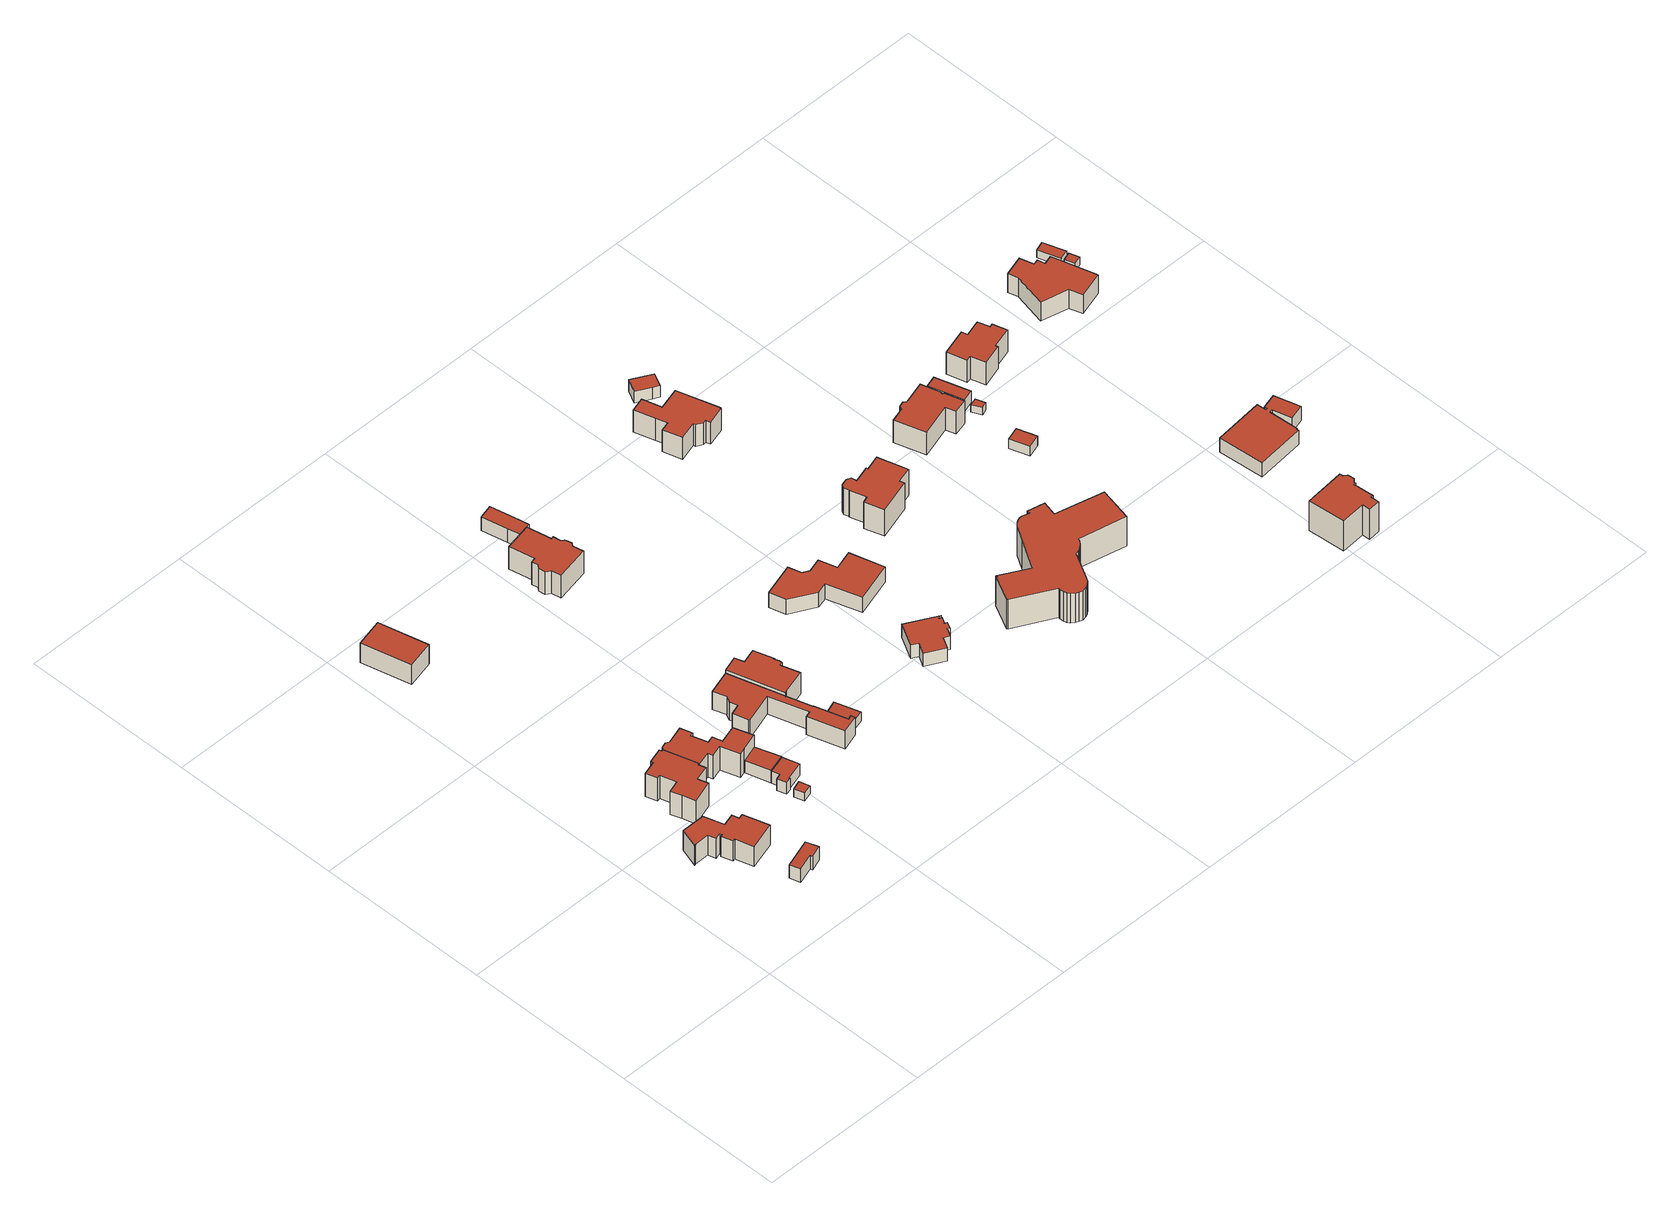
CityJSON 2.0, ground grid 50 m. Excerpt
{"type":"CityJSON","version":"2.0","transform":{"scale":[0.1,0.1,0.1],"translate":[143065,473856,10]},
"CityObjects":{
"building1":{"type":"Building","attributes":{"b3_dak_type":"slanted","b3_h_dak_50p":23.06,"b3_h_dak_70p":24.2,"b3_h_dak_max":25.89,"b3_h_dak_min":19.84,"b3_h_maaiveld":17.36,"b3_kas_warenhuis":false,"b3_mutatie_ahn3_ahn4":false,"b3_reconstructie_onvolledig":false,"b3_rmse_lod12":2.4,"b3_rmse_lod13":0.749,"b3_rmse_lod22":0.122,"b3_val3dity_lod12":"[]","b3_val3dity_lod13":"[]","b3_val3dity_lod22":"[]","b3_volume_lod12":906.81,"b3_volume_lod13":753.98,"b3_volume_lod22":711.46,"geconstateerd":false,"oorspronkelijkbouwjaar":1930,"status":"Pand in gebruik"},"children":["building1-1"]},
"building1-1":{"type":"BuildingPart","parents":["building1"],"geometry":[{"type":"Solid","lod":"1.2","boundaries":[[[[0,1,2,3,4,5,6,7,8,9,10,11,12,13,14,15,16,17]],[[18,11,10,19]],[[19,10,9,20]],[[21,12,11,18]],[[22,1,0,23]],[[23,0,17,24]],[[24,17,16,25]],[[25,16,15,26]],[[20,9,8,27]],[[27,8,7,28]],[[29,3,2,30]],[[30,2,1,22]],[[31,13,12,21]],[[28,7,6,32]],[[32,6,5,33]],[[33,5,4,34]],[[34,4,3,29]],[[26,15,14,35]],[[35,14,13,31]],[[35,31,21,18,19,20,27,28,32,33,34,29,30,22,23,24,25,26]]]],"semantics":{"surfaces":[{"type":"GroundSurface"},{"type":"WallSurface","on_footprint_edge":true},{"type":"RoofSurface"}],"values":[[0,1,1,1,1,1,1,1,1,1,1,1,1,1,1,1,1,1,1,2]]}}]},
"building2":{"type":"Building","attributes":{"b3_dak_type":"slanted","b3_h_dak_50p":20.44,"b3_h_dak_70p":20.68,"b3_h_dak_max":21.12,"b3_h_dak_min":19.71,"b3_h_maaiveld":17.59,"b3_kas_warenhuis":false,"b3_mutatie_ahn3_ahn4":false,"b3_reconstructie_onvolledig":false,"b3_rmse_lod12":0.392,"b3_rmse_lod13":0.392,"b3_rmse_lod22":0.0423,"b3_val3dity_lod12":"[]","b3_val3dity_lod13":"[]","b3_val3dity_lod22":"[]","b3_volume_lod12":55.74,"b3_volume_lod13":55.74,"b3_volume_lod22":52.46,"geconstateerd":false,"oorspronkelijkbouwjaar":1954,"status":"Pand in gebruik"},"children":["building2-1"]},
"building2-1":{"type":"BuildingPart","parents":["building2"],"geometry":[{"type":"Solid","lod":"1.2","boundaries":[[[[36,37,38,39]],[[40,36,39,41]],[[41,39,38,42]],[[42,38,37,43]],[[43,37,36,40]],[[43,40,41,42]]]],"semantics":{"surfaces":[{"type":"GroundSurface"},{"type":"WallSurface","on_footprint_edge":true},{"type":"RoofSurface"}],"values":[[0,1,1,1,1,2]]}}]},
"building3":{"type":"Building","attributes":{"b3_dak_type":"slanted","b3_h_dak_50p":21.02,"b3_h_dak_70p":21.36,"b3_h_dak_max":21.94,"b3_h_dak_min":18.94,"b3_h_maaiveld":16.78,"b3_kas_warenhuis":false,"b3_mutatie_ahn3_ahn4":false,"b3_reconstructie_onvolledig":false,"b3_rmse_lod12":0.862,"b3_rmse_lod13":0.862,"b3_rmse_lod22":0.0412,"b3_val3dity_lod12":"[]","b3_val3dity_lod13":"[]","b3_val3dity_lod22":"[]","b3_volume_lod12":136.19,"b3_volume_lod13":136.19,"b3_volume_lod22":123.53,"geconstateerd":false,"oorspronkelijkbouwjaar":1930,"status":"Pand in gebruik"},"children":["building3-1"]},
"building3-1":{"type":"BuildingPart","parents":["building3"],"geometry":[{"type":"Solid","lod":"1.2","boundaries":[[[[44,45,46,47,48,49]],[[50,45,44,51]],[[52,49,48,53]],[[53,48,47,54]],[[54,47,46,55]],[[55,46,45,50]],[[51,44,49,52]],[[51,52,53,54,55,50]]]],"semantics":{"surfaces":[{"type":"GroundSurface"},{"type":"WallSurface","on_footprint_edge":true},{"type":"RoofSurface"}],"values":[[0,1,1,1,1,1,1,2]]}}]},
"building4":{"type":"Building","attributes":{"b3_dak_type":"slanted","b3_h_dak_50p":23.93,"b3_h_dak_70p":25.69,"b3_h_dak_max":26.96,"b3_h_dak_min":20.09,"b3_h_maaiveld":17.74,"b3_kas_warenhuis":false,"b3_mutatie_ahn3_ahn4":false,"b3_reconstructie_onvolledig":false,"b3_rmse_lod12":3.02,"b3_rmse_lod13":1.44,"b3_rmse_lod22":0.18,"b3_val3dity_lod12":"[]","b3_val3dity_lod13":"[]","b3_val3dity_lod22":"[]","b3_volume_lod12":1083.09,"b3_volume_lod13":964.31,"b3_volume_lod22":807.45,"geconstateerd":false,"oorspronkelijkbouwjaar":1930,"status":"Pand in gebruik"},"children":["building4-1"]},
"building4-1":{"type":"BuildingPart","parents":["building4"],"geometry":[{"type":"Solid","lod":"1.2","boundaries":[[[[56,57,58,59,60,61,62,63,64,65,66,67,68,69,70,71,72]],[[73,68,67,74]],[[74,67,66,75]],[[75,66,65,76]],[[76,65,64,77]],[[78,69,68,73]],[[79,70,69,78]],[[77,64,63,80]],[[81,59,58,82]],[[80,63,62,83]],[[83,62,61,84]],[[84,61,60,85]],[[85,60,59,81]],[[86,57,56,87]],[[87,56,72,88]],[[82,58,57,86]],[[89,71,70,79]],[[88,72,71,89]],[[88,89,79,78,73,74,75,76,77,80,83,84,85,81,82,86,87]]]],"semantics":{"surfaces":[{"type":"GroundSurface"},{"type":"WallSurface","on_footprint_edge":true},{"type":"RoofSurface"}],"values":[[0,1,1,1,1,1,1,1,1,1,1,1,1,1,1,1,1,1,2]]}}]},
"building5":{"type":"Building","attributes":{"b3_dak_type":"slanted","b3_h_dak_50p":23.69,"b3_h_dak_70p":24.59,"b3_h_dak_max":26.84,"b3_h_dak_min":18.2,"b3_h_maaiveld":17.92,"b3_kas_warenhuis":false,"b3_mutatie_ahn3_ahn4":false,"b3_reconstructie_onvolledig":false,"b3_rmse_lod12":1.65,"b3_rmse_lod13":1.65,"b3_rmse_lod22":0.43,"b3_val3dity_lod12":"[]","b3_val3dity_lod13":"[]","b3_val3dity_lod22":"[]","b3_volume_lod12":782.19,"b3_volume_lod13":782.19,"b3_volume_lod22":684.32,"geconstateerd":false,"oorspronkelijkbouwjaar":1961,"status":"Pand in gebruik"},"children":["building5-1"]},
"building5-1":{"type":"BuildingPart","parents":["building5"],"geometry":[{"type":"Solid","lod":"1.2","boundaries":[[[[90,91,92,93]],[[94,91,90,95]],[[96,92,91,94]],[[95,90,93,97]],[[97,93,92,96]],[[97,96,94,95]]]],"semantics":{"surfaces":[{"type":"GroundSurface"},{"type":"WallSurface","on_footprint_edge":true},{"type":"RoofSurface"}],"values":[[0,1,1,1,1,2]]}}]},
"building6":{"type":"Building","attributes":{"b3_dak_type":"slanted","b3_h_dak_50p":23.52,"b3_h_dak_70p":25.33,"b3_h_dak_max":26.83,"b3_h_dak_min":19.73,"b3_h_maaiveld":17.04,"b3_kas_warenhuis":false,"b3_mutatie_ahn3_ahn4":false,"b3_reconstructie_onvolledig":false,"b3_rmse_lod12":3.41,"b3_rmse_lod13":1.61,"b3_rmse_lod22":0.173,"b3_val3dity_lod12":"[]","b3_val3dity_lod13":"[]","b3_val3dity_lod22":"[]","b3_volume_lod12":1098.68,"b3_volume_lod13":927.81,"b3_volume_lod22":809.08,"geconstateerd":false,"oorspronkelijkbouwjaar":1935,"status":"Pand in gebruik"},"children":["building6-1"]},
"building6-1":{"type":"BuildingPart","parents":["building6"],"geometry":[{"type":"Solid","lod":"1.2","boundaries":[[[[98,99,100,101,102,103,104,105,106,107,108,109,110,111,112,113,114,115,116]],[[117,106,105,118]],[[119,111,110,120]],[[121,103,102,122]],[[122,102,101,123]],[[124,112,111,119]],[[120,110,109,125]],[[125,109,108,126]],[[127,99,98,128]],[[129,100,99,127]],[[126,108,107,130]],[[130,107,106,117]],[[118,105,104,131]],[[131,104,103,121]],[[123,101,100,129]],[[132,116,115,133]],[[128,98,116,132]],[[133,115,114,134]],[[134,114,113,135]],[[135,113,112,124]],[[135,124,119,120,125,126,130,117,118,131,121,122,123,129,127,128,132,133,134]]]],"semantics":{"surfaces":[{"type":"GroundSurface"},{"type":"WallSurface","on_footprint_edge":true},{"type":"RoofSurface"}],"values":[[0,1,1,1,1,1,1,1,1,1,1,1,1,1,1,1,1,1,1,1,2]]}}]},
"building7":{"type":"Building","attributes":{"b3_dak_type":"multiple horizontal","b3_h_dak_50p":19.63,"b3_h_dak_70p":19.64,"b3_h_dak_max":19.68,"b3_h_dak_min":19.6,"b3_h_maaiveld":16.92,"b3_kas_warenhuis":false,"b3_mutatie_ahn3_ahn4":false,"b3_reconstructie_onvolledig":false,"b3_rmse_lod12":0.0179,"b3_rmse_lod13":0.0179,"b3_rmse_lod22":0.0154,"b3_val3dity_lod12":"[]","b3_val3dity_lod13":"[]","b3_val3dity_lod22":"[]","b3_volume_lod12":23.83,"b3_volume_lod13":23.83,"b3_volume_lod22":23.79,"geconstateerd":false,"oorspronkelijkbouwjaar":2002,"status":"Pand in gebruik"},"children":["building7-1"]},
"building7-1":{"type":"BuildingPart","parents":["building7"],"geometry":[{"type":"Solid","lod":"1.2","boundaries":[[[[136,137,138,139]],[[140,137,136,141]],[[142,138,137,140]],[[141,136,139,143]],[[143,139,138,142]],[[143,142,140,141]]]],"semantics":{"surfaces":[{"type":"GroundSurface"},{"type":"WallSurface","on_footprint_edge":true},{"type":"RoofSurface"}],"values":[[0,1,1,1,1,2]]}}]},
"building8":{"type":"Building","attributes":{"b3_dak_type":"slanted","b3_h_dak_50p":20.17,"b3_h_dak_70p":20.92,"b3_h_dak_max":22.52,"b3_h_dak_min":18.17,"b3_h_maaiveld":16.9,"b3_kas_warenhuis":false,"b3_mutatie_ahn3_ahn4":false,"b3_reconstructie_onvolledig":false,"b3_rmse_lod12":1.16,"b3_rmse_lod13":1.16,"b3_rmse_lod22":0.0655,"b3_val3dity_lod12":"[]","b3_val3dity_lod13":"[]","b3_val3dity_lod22":"[]","b3_volume_lod12":125.92,"b3_volume_lod13":125.92,"b3_volume_lod22":104.19,"geconstateerd":false,"oorspronkelijkbouwjaar":1935,"status":"Pand in gebruik"},"children":["building8-1"]},
"building8-1":{"type":"BuildingPart","parents":["building8"],"geometry":[{"type":"Solid","lod":"1.2","boundaries":[[[[144,145,146,147,148,149,150,151]],[[152,145,144,153]],[[154,146,145,152]],[[155,149,148,156]],[[157,150,149,155]],[[158,151,150,157]],[[156,148,147,159]],[[159,147,146,154]],[[153,144,151,158]],[[153,158,157,155,156,159,154,152]]]],"semantics":{"surfaces":[{"type":"GroundSurface"},{"type":"WallSurface","on_footprint_edge":true},{"type":"RoofSurface"}],"values":[[0,1,1,1,1,1,1,1,1,2]]}}]},
"building9":{"type":"Building","attributes":{"b3_dak_type":"slanted","b3_h_dak_50p":20.43,"b3_h_dak_70p":21.05,"b3_h_dak_max":22.13,"b3_h_dak_min":18.41,"b3_h_maaiveld":16.93,"b3_kas_warenhuis":false,"b3_mutatie_ahn3_ahn4":false,"b3_reconstructie_onvolledig":false,"b3_rmse_lod12":1.12,"b3_rmse_lod13":1.12,"b3_rmse_lod22":0.0999,"b3_val3dity_lod12":"[]","b3_val3dity_lod13":"[]","b3_val3dity_lod22":"[]","b3_volume_lod12":162.08,"b3_volume_lod13":162.08,"b3_volume_lod22":135.71,"geconstateerd":false,"oorspronkelijkbouwjaar":1935,"status":"Pand in gebruik"},"children":["building9-1"]},
"building9-1":{"type":"BuildingPart","parents":["building9"],"geometry":[{"type":"Solid","lod":"1.2","boundaries":[[[[149,160,161,150]],[[162,149,150,163]],[[163,150,161,164]],[[164,161,160,165]],[[165,160,149,162]],[[165,162,163,164]]]],"semantics":{"surfaces":[{"type":"GroundSurface"},{"type":"WallSurface","on_footprint_edge":true},{"type":"RoofSurface"}],"values":[[0,1,1,1,1,2]]}}]},
"building10":{"type":"Building","attributes":{"b3_dak_type":"slanted","b3_h_dak_50p":19.59,"b3_h_dak_70p":22.67,"b3_h_dak_max":27.05,"b3_h_dak_min":19.08,"b3_h_maaiveld":16.59,"b3_kas_warenhuis":false,"b3_mutatie_ahn3_ahn4":false,"b3_reconstructie_onvolledig":false,"b3_rmse_lod12":3.04,"b3_rmse_lod13":1.1,"b3_rmse_lod22":0.0962,"b3_val3dity_lod12":"[]","b3_val3dity_lod13":"[]","b3_val3dity_lod22":"[]","b3_volume_lod12":1114.54,"b3_volume_lod13":958.9,"b3_volume_lod22":862.1,"geconstateerd":false,"oorspronkelijkbouwjaar":1934,"status":"Pand in gebruik"},"children":["building10-1"]},
"building10-1":{"type":"BuildingPart","parents":["building10"],"geometry":[{"type":"Solid","lod":"1.2","boundaries":[[[[166,167,168,169,170,171,172,173,174,175,176,177,178,179,180,181,182,183]],[[184,175,174,185]],[[186,179,178,187]],[[188,180,179,186]],[[189,181,180,188]],[[190,167,166,191]],[[192,168,167,190]],[[193,176,175,184]],[[185,174,173,194]],[[194,173,172,195]],[[195,172,171,196]],[[196,171,170,197]],[[198,177,176,193]],[[197,170,169,199]],[[199,169,168,192]],[[191,166,183,200]],[[200,183,182,201]],[[201,182,181,189]],[[187,178,177,198]],[[187,198,193,184,185,194,195,196,197,199,192,190,191,200,201,189,188,186]]]],"semantics":{"surfaces":[{"type":"GroundSurface"},{"type":"WallSurface","on_footprint_edge":true},{"type":"RoofSurface"}],"values":[[0,1,1,1,1,1,1,1,1,1,1,1,1,1,1,1,1,1,1,2]]}}]},
"building11":{"type":"Building","attributes":{"b3_dak_type":"multiple horizontal","b3_h_dak_50p":19.31,"b3_h_dak_70p":19.32,"b3_h_dak_max":19.38,"b3_h_dak_min":19.15,"b3_h_maaiveld":16.31,"b3_kas_warenhuis":false,"b3_mutatie_ahn3_ahn4":false,"b3_reconstructie_onvolledig":false,"b3_rmse_lod12":0.0227,"b3_rmse_lod13":0.0227,"b3_rmse_lod22":0.0194,"b3_val3dity_lod12":"[]","b3_val3dity_lod13":"[]","b3_val3dity_lod22":"[]","b3_volume_lod12":157.14,"b3_volume_lod13":157.14,"b3_volume_lod22":156.68,"geconstateerd":false,"oorspronkelijkbouwjaar":1935,"status":"Pand in gebruik"},"children":["building11-1"]},
"building11-1":{"type":"BuildingPart","parents":["building11"],"geometry":[{"type":"Solid","lod":"1.2","boundaries":[[[[202,203,204,205,206,207,208]],[[209,202,208,210]],[[211,207,206,212]],[[213,204,203,214]],[[215,205,204,213]],[[210,208,207,211]],[[212,206,205,215]],[[214,203,202,209]],[[214,209,210,211,212,215,213]]]],"semantics":{"surfaces":[{"type":"GroundSurface"},{"type":"WallSurface","on_footprint_edge":true},{"type":"RoofSurface"}],"values":[[0,1,1,1,1,1,1,1,2]]}}]},
"building12":{"type":"Building","attributes":{"b3_dak_type":"slanted","b3_h_dak_50p":22.25,"b3_h_dak_70p":23.66,"b3_h_dak_max":26.9,"b3_h_dak_min":19.48,"b3_h_maaiveld":16.47,"b3_kas_warenhuis":false,"b3_mutatie_ahn3_ahn4":false,"b3_reconstructie_onvolledig":false,"b3_rmse_lod12":2.89,"b3_rmse_lod13":1.21,"b3_rmse_lod22":0.112,"b3_val3dity_lod12":"[]","b3_val3dity_lod13":"[]","b3_val3dity_lod22":"[]","b3_volume_lod12":950.27,"b3_volume_lod13":840.67,"b3_volume_lod22":762.25,"geconstateerd":false,"oorspronkelijkbouwjaar":1934,"status":"Pand in gebruik"},"children":["building12-1"]},
"building12-1":{"type":"BuildingPart","parents":["building12"],"geometry":[{"type":"Solid","lod":"1.2","boundaries":[[[[216,217,218,219,220,221,222,223,224,225,226,227]],[[228,223,222,229]],[[230,221,220,231]],[[231,220,219,232]],[[232,219,218,233]],[[229,222,221,230]],[[234,216,227,235]],[[235,227,226,236]],[[237,224,223,228]],[[238,225,224,237]],[[233,218,217,239]],[[236,226,225,238]],[[239,217,216,234]],[[239,234,235,236,238,237,228,229,230,231,232,233]]]],"semantics":{"surfaces":[{"type":"GroundSurface"},{"type":"WallSurface","on_footprint_edge":true},{"type":"RoofSurface"}],"values":[[0,1,1,1,1,1,1,1,1,1,1,1,1,2]]}}]},
"building13":{"type":"Building","attributes":{"b3_dak_type":"slanted","b3_h_dak_50p":23.55,"b3_h_dak_70p":24.2,"b3_h_dak_max":25.83,"b3_h_dak_min":18.63,"b3_h_maaiveld":16.52,"b3_kas_warenhuis":false,"b3_mutatie_ahn3_ahn4":false,"b3_reconstructie_onvolledig":false,"b3_rmse_lod12":1.49,"b3_rmse_lod13":1.43,"b3_rmse_lod22":0.173,"b3_val3dity_lod12":"[]","b3_val3dity_lod13":"[]","b3_val3dity_lod22":"[]","b3_volume_lod12":1146.42,"b3_volume_lod13":1144.92,"b3_volume_lod22":1033,"geconstateerd":false,"oorspronkelijkbouwjaar":1930,"status":"Pand in gebruik"},"children":["building13-1"]},
"building13-1":{"type":"BuildingPart","parents":["building13"],"geometry":[{"type":"Solid","lod":"1.2","boundaries":[[[[240,241,242,243,244,245,246,247,248,249,250,251,252,253,254,255]],[[256,252,251,257]],[[258,253,252,256]],[[259,248,247,260]],[[261,249,248,259]],[[257,251,250,262]],[[263,240,255,264]],[[264,255,254,265]],[[262,250,249,261]],[[260,247,246,266]],[[266,246,245,267]],[[267,245,244,268]],[[268,244,243,269]],[[269,243,242,270]],[[270,242,241,271]],[[265,254,253,258]],[[271,241,240,263]],[[271,263,264,265,258,256,257,262,261,259,260,266,267,268,269,270]]]],"semantics":{"surfaces":[{"type":"GroundSurface"},{"type":"WallSurface","on_footprint_edge":true},{"type":"RoofSurface"}],"values":[[0,1,1,1,1,1,1,1,1,1,1,1,1,1,1,1,1,2]]}}]},
"building14":{"type":"Building","attributes":{"b3_dak_type":"slanted","b3_h_dak_50p":20.43,"b3_h_dak_70p":20.88,"b3_h_dak_max":21.67,"b3_h_dak_min":19.31,"b3_h_maaiveld":16.08,"b3_kas_warenhuis":false,"b3_mutatie_ahn3_ahn4":false,"b3_reconstructie_onvolledig":false,"b3_rmse_lod12":0.698,"b3_rmse_lod13":0.698,"b3_rmse_lod22":0.0483,"b3_val3dity_lod12":"[]","b3_val3dity_lod13":"[]","b3_val3dity_lod22":"[]","b3_volume_lod12":220.35,"b3_volume_lod13":220.35,"b3_volume_lod22":204.49,"geconstateerd":false,"oorspronkelijkbouwjaar":1967,"status":"Pand in gebruik"},"children":["building14-1"]},
"building14-1":{"type":"BuildingPart","parents":["building14"],"geometry":[{"type":"Solid","lod":"1.2","boundaries":[[[[272,273,274,275,276,277]],[[278,277,276,279]],[[279,276,275,280]],[[280,275,274,281]],[[282,272,277,278]],[[281,274,273,283]],[[283,273,272,282]],[[283,282,278,279,280,281]]]],"semantics":{"surfaces":[{"type":"GroundSurface"},{"type":"WallSurface","on_footprint_edge":true},{"type":"RoofSurface"}],"values":[[0,1,1,1,1,1,1,2]]}}]},
"building15":{"type":"Building","attributes":{"b3_dak_type":"slanted","b3_h_dak_50p":18.08,"b3_h_dak_70p":18.95,"b3_h_dak_max":19.45,"b3_h_dak_min":17.02,"b3_h_maaiveld":14.45,"b3_kas_warenhuis":false,"b3_mutatie_ahn3_ahn4":false,"b3_reconstructie_onvolledig":false,"b3_rmse_lod12":1.07,"b3_rmse_lod13":1.07,"b3_rmse_lod22":0.0506,"b3_val3dity_lod12":"[]","b3_val3dity_lod13":"[]","b3_val3dity_lod22":"[]","b3_volume_lod12":433.67,"b3_volume_lod13":433.67,"b3_volume_lod22":363.88,"geconstateerd":false,"oorspronkelijkbouwjaar":2015,"status":"Pand in gebruik"},"children":["building15-1"]},
"building15-1":{"type":"BuildingPart","parents":["building15"],"geometry":[{"type":"Solid","lod":"1.2","boundaries":[[[[284,285,286,287,288,289,290,291,292,293,294,295,296,297]],[[298,287,286,299]],[[300,290,289,301]],[[302,291,290,300]],[[303,285,284,304]],[[299,286,285,303]],[[301,289,288,305]],[[305,288,287,298]],[[306,297,296,307]],[[307,296,295,308]],[[309,294,293,310]],[[310,293,292,311]],[[304,284,297,306]],[[311,292,291,302]],[[308,295,294,309]],[[308,309,310,311,302,300,301,305,298,299,303,304,306,307]]]],"semantics":{"surfaces":[{"type":"GroundSurface"},{"type":"WallSurface","on_footprint_edge":true},{"type":"RoofSurface"}],"values":[[0,1,1,1,1,1,1,1,1,1,1,1,1,1,1,2]]}}]},
"building16":{"type":"Building","attributes":{"b3_dak_type":"slanted","b3_h_dak_50p":20.17,"b3_h_dak_70p":20.6,"b3_h_dak_max":22.99,"b3_h_dak_min":18.07,"b3_h_maaiveld":15.43,"b3_kas_warenhuis":false,"b3_mutatie_ahn3_ahn4":false,"b3_reconstructie_onvolledig":false,"b3_rmse_lod12":1.22,"b3_rmse_lod13":1.22,"b3_rmse_lod22":0.0816,"b3_val3dity_lod12":"[]","b3_val3dity_lod13":"[]","b3_val3dity_lod22":"[303]","b3_volume_lod12":1214.56,"b3_volume_lod13":1214.56,"b3_volume_lod22":1128.56,"geconstateerd":false,"oorspronkelijkbouwjaar":1921,"status":"Pand in gebruik"},"children":["building16-1"]},
"building16-1":{"type":"BuildingPart","parents":["building16"],"geometry":[{"type":"Solid","lod":"1.2","boundaries":[[[[312,313,314,315,316,317,318,319,320,321,322,323]],[[324,322,321,325]],[[325,321,320,326]],[[326,320,319,327]],[[328,323,322,324]],[[329,313,312,330]],[[327,319,318,331]],[[331,318,317,332]],[[332,317,316,333]],[[333,316,315,334]],[[334,315,314,335]],[[335,314,313,329]],[[330,312,323,328]],[[330,328,324,325,326,327,331,332,333,334,335,329]]]],"semantics":{"surfaces":[{"type":"GroundSurface"},{"type":"WallSurface","on_footprint_edge":true},{"type":"RoofSurface"}],"values":[[0,1,1,1,1,1,1,1,1,1,1,1,1,2]]}}]},
"building17":{"type":"Building","attributes":{"b3_dak_type":"slanted","b3_h_dak_50p":20.77,"b3_h_dak_70p":21.97,"b3_h_dak_max":24.63,"b3_h_dak_min":17.09,"b3_h_maaiveld":14.53,"b3_kas_warenhuis":false,"b3_mutatie_ahn3_ahn4":false,"b3_reconstructie_onvolledig":false,"b3_rmse_lod12":2.38,"b3_rmse_lod13":1.96,"b3_rmse_lod22":0.0701,"b3_val3dity_lod12":"[]","b3_val3dity_lod13":"[]","b3_val3dity_lod22":"[]","b3_volume_lod12":1191.94,"b3_volume_lod13":1148.46,"b3_volume_lod22":993.67,"geconstateerd":false,"oorspronkelijkbouwjaar":1935,"status":"Pand in gebruik"},"children":["building17-1"]},
"building17-1":{"type":"BuildingPart","parents":["building17"],"geometry":[{"type":"Solid","lod":"1.2","boundaries":[[[[336,337,338,339,340,341,342,343,344,345,346,347,348,349,350,351]],[[352,345,344,353]],[[353,344,343,354]],[[355,346,345,352]],[[354,343,342,356]],[[357,347,346,355]],[[358,350,349,359]],[[356,342,341,360]],[[361,340,339,362]],[[360,341,340,361]],[[362,339,338,363]],[[364,337,336,365]],[[363,338,337,364]],[[359,349,348,366]],[[366,348,347,357]],[[365,336,351,367]],[[367,351,350,358]],[[367,358,359,366,357,355,352,353,354,356,360,361,362,363,364,365]]]],"semantics":{"surfaces":[{"type":"GroundSurface"},{"type":"WallSurface","on_footprint_edge":true},{"type":"RoofSurface"}],"values":[[0,1,1,1,1,1,1,1,1,1,1,1,1,1,1,1,1,2]]}}]},
"building18":{"type":"Building","attributes":{"b3_dak_type":"slanted","b3_h_dak_50p":22.01,"b3_h_dak_70p":23.21,"b3_h_dak_max":25.43,"b3_h_dak_min":18.14,"b3_h_maaiveld":14.25,"b3_kas_warenhuis":false,"b3_mutatie_ahn3_ahn4":false,"b3_reconstructie_onvolledig":false,"b3_rmse_lod12":2.29,"b3_rmse_lod13":2.15,"b3_rmse_lod22":0.088,"b3_val3dity_lod12":"[]","b3_val3dity_lod13":"[]","b3_val3dity_lod22":"[]","b3_volume_lod12":1359.3,"b3_volume_lod13":1340.88,"b3_volume_lod22":1174.71,"geconstateerd":false,"oorspronkelijkbouwjaar":1933,"status":"Pand in gebruik"},"children":["building18-1"]},
"building18-1":{"type":"BuildingPart","parents":["building18"],"geometry":[{"type":"Solid","lod":"1.2","boundaries":[[[[368,369,370,371,372,373,374,375,376,377,378,379,380,381,382,383]],[[384,377,376,385]],[[386,378,377,384]],[[387,379,378,386]],[[385,376,375,388]],[[389,380,379,387]],[[388,375,374,390]],[[390,374,373,391]],[[391,373,372,392]],[[392,372,371,393]],[[394,369,368,395]],[[396,370,369,394]],[[393,371,370,396]],[[397,383,382,398]],[[398,382,381,399]],[[395,368,383,397]],[[399,381,380,389]],[[399,389,387,386,384,385,388,390,391,392,393,396,394,395,397,398]]]],"semantics":{"surfaces":[{"type":"GroundSurface"},{"type":"WallSurface","on_footprint_edge":true},{"type":"RoofSurface"}],"values":[[0,1,1,1,1,1,1,1,1,1,1,1,1,1,1,1,1,2]]}}]},
"building19":{"type":"Building","attributes":{"b3_dak_type":"slanted","b3_h_dak_50p":19.93,"b3_h_dak_70p":20.85,"b3_h_dak_max":24.33,"b3_h_dak_min":14.07,"b3_h_maaiveld":10.95,"b3_kas_warenhuis":false,"b3_mutatie_ahn3_ahn4":false,"b3_reconstructie_onvolledig":false,"b3_rmse_lod12":2.07,"b3_rmse_lod13":2.07,"b3_rmse_lod22":0.282,"b3_val3dity_lod12":"[]","b3_val3dity_lod13":"[]","b3_val3dity_lod22":"[]","b3_volume_lod12":5432.46,"b3_volume_lod13":5432.46,"b3_volume_lod22":4827.57,"geconstateerd":false,"oorspronkelijkbouwjaar":2004,"status":"Pand in gebruik"},"children":["building19-1"]},
"building19-1":{"type":"BuildingPart","parents":["building19"],"geometry":[{"type":"Solid","lod":"1.2","boundaries":[[[[400,401,402,403,404,405,406,407,408,409,410,411,412,413,414,415,416,417,418,419,420,421,422,423,424,425,426,427,428,429,430,431,432,433,434,435,436]],[[437,436,435,438]],[[438,435,434,439]],[[439,434,433,440]],[[440,433,432,441]],[[441,432,431,442]],[[443,428,427,444]],[[445,430,429,446]],[[442,431,430,445]],[[446,429,428,443]],[[444,427,426,447]],[[448,424,423,449]],[[447,426,425,450]],[[450,425,424,448]],[[449,423,422,451]],[[451,422,421,452]],[[452,421,420,453]],[[454,417,416,455]],[[453,420,419,456]],[[456,419,418,457]],[[457,418,417,454]],[[455,416,415,458]],[[459,413,412,460]],[[461,414,413,459]],[[458,415,414,461]],[[462,409,408,463]],[[460,412,411,464]],[[465,401,400,466]],[[467,402,401,465]],[[463,408,407,468]],[[469,410,409,462]],[[468,407,406,470]],[[466,400,436,437]],[[464,411,410,469]],[[471,403,402,467]],[[470,406,405,472]],[[473,404,403,471]],[[472,405,404,473]],[[472,473,471,467,465,466,437,438,439,440,441,442,445,446,443,444,447,450,448,449,451,452,453,456,457,454,455,458,461,459,460,464,469,462,463,468,470]]]],"semantics":{"surfaces":[{"type":"GroundSurface"},{"type":"WallSurface","on_footprint_edge":true},{"type":"RoofSurface"}],"values":[[0,1,1,1,1,1,1,1,1,1,1,1,1,1,1,1,1,1,1,1,1,1,1,1,1,1,1,1,1,1,1,1,1,1,1,1,1,1,2]]}}]},
"building20":{"type":"Building","attributes":{"b3_dak_type":"slanted","b3_h_dak_50p":17.68,"b3_h_dak_70p":18.14,"b3_h_dak_max":18.89,"b3_h_dak_min":16.6,"b3_h_maaiveld":14.2,"b3_kas_warenhuis":false,"b3_mutatie_ahn3_ahn4":false,"b3_reconstructie_onvolledig":false,"b3_rmse_lod12":0.652,"b3_rmse_lod13":0.652,"b3_rmse_lod22":0.109,"b3_val3dity_lod12":"[]","b3_val3dity_lod13":"[]","b3_val3dity_lod22":"[]","b3_volume_lod12":108.61,"b3_volume_lod13":108.61,"b3_volume_lod22":99.26,"geconstateerd":false,"oorspronkelijkbouwjaar":1936,"status":"Pand in gebruik"},"children":["building20-1"]},
"building20-1":{"type":"BuildingPart","parents":["building20"],"geometry":[{"type":"Solid","lod":"1.2","boundaries":[[[[474,475,476,477,478]],[[479,476,475,480]],[[481,477,476,479]],[[482,474,478,483]],[[483,478,477,481]],[[480,475,474,482]],[[480,482,483,481,479]]]],"semantics":{"surfaces":[{"type":"GroundSurface"},{"type":"WallSurface","on_footprint_edge":true},{"type":"RoofSurface"}],"values":[[0,1,1,1,1,1,2]]}}]},
"building21":{"type":"Building","attributes":{"b3_dak_type":"slanted","b3_h_dak_50p":20.58,"b3_h_dak_70p":21.39,"b3_h_dak_max":23.02,"b3_h_dak_min":14.81,"b3_h_maaiveld":13.73,"b3_kas_warenhuis":false,"b3_mutatie_ahn3_ahn4":false,"b3_reconstructie_onvolledig":false,"b3_rmse_lod12":1.78,"b3_rmse_lod13":1.78,"b3_rmse_lod22":0.32,"b3_val3dity_lod12":"[]","b3_val3dity_lod13":"[]","b3_val3dity_lod22":"[]","b3_volume_lod12":1078.53,"b3_volume_lod13":1078.53,"b3_volume_lod22":947.13,"geconstateerd":false,"oorspronkelijkbouwjaar":1928,"status":"Pand in gebruik"},"children":["building21-1"]},
"building21-1":{"type":"BuildingPart","parents":["building21"],"geometry":[{"type":"Solid","lod":"1.2","boundaries":[[[[484,485,486,487,488,489,490,491,492,493,494,495,496,497]],[[498,492,491,499]],[[500,493,492,498]],[[501,490,489,502]],[[499,491,490,501]],[[503,494,493,500]],[[504,495,494,503]],[[502,489,488,505]],[[506,487,486,507]],[[505,488,487,506]],[[507,486,485,508]],[[509,484,497,510]],[[510,497,496,511]],[[511,496,495,504]],[[508,485,484,509]],[[508,509,510,511,504,503,500,498,499,501,502,505,506,507]]]],"semantics":{"surfaces":[{"type":"GroundSurface"},{"type":"WallSurface","on_footprint_edge":true},{"type":"RoofSurface"}],"values":[[0,1,1,1,1,1,1,1,1,1,1,1,1,1,1,2]]}}]},
"building22":{"type":"Building","attributes":{"b3_dak_type":"slanted","b3_h_dak_50p":16.32,"b3_h_dak_70p":16.58,"b3_h_dak_max":17.03,"b3_h_dak_min":15.65,"b3_h_maaiveld":13.21,"b3_kas_warenhuis":false,"b3_mutatie_ahn3_ahn4":false,"b3_reconstructie_onvolledig":false,"b3_rmse_lod12":0.437,"b3_rmse_lod13":0.437,"b3_rmse_lod22":0.0388,"b3_val3dity_lod12":"[]","b3_val3dity_lod13":"[]","b3_val3dity_lod22":"[]","b3_volume_lod12":77.04,"b3_volume_lod13":77.04,"b3_volume_lod22":71.54,"geconstateerd":false,"oorspronkelijkbouwjaar":1928,"status":"Pand in gebruik"},"children":["building22-1"]},
"building22-1":{"type":"BuildingPart","parents":["building22"],"geometry":[{"type":"Solid","lod":"1.2","boundaries":[[[[512,513,514,515]],[[516,514,513,517]],[[518,515,514,516]],[[519,512,515,518]],[[517,513,512,519]],[[517,519,518,516]]]],"semantics":{"surfaces":[{"type":"GroundSurface"},{"type":"WallSurface","on_footprint_edge":true},{"type":"RoofSurface"}],"values":[[0,1,1,1,1,2]]}}]},
"building23":{"type":"Building","attributes":{"b3_dak_type":"slanted","b3_h_dak_50p":16.28,"b3_h_dak_70p":17.1,"b3_h_dak_max":18.57,"b3_h_dak_min":15.47,"b3_h_maaiveld":13.2,"b3_kas_warenhuis":false,"b3_mutatie_ahn3_ahn4":false,"b3_reconstructie_onvolledig":false,"b3_rmse_lod12":1.08,"b3_rmse_lod13":1.08,"b3_rmse_lod22":0.042,"b3_val3dity_lod12":"[]","b3_val3dity_lod13":"[]","b3_val3dity_lod22":"[]","b3_volume_lod12":136.6,"b3_volume_lod13":136.6,"b3_volume_lod22":115.88,"geconstateerd":false,"oorspronkelijkbouwjaar":1950,"status":"Pand in gebruik"},"children":["building23-1"]},
"building23-1":{"type":"BuildingPart","parents":["building23"],"geometry":[{"type":"Solid","lod":"1.2","boundaries":[[[[520,521,522,523,524,525]],[[526,523,522,527]],[[528,524,523,526]],[[529,521,520,530]],[[530,520,525,531]],[[527,522,521,529]],[[531,525,524,528]],[[531,528,526,527,529,530]]]],"semantics":{"surfaces":[{"type":"GroundSurface"},{"type":"WallSurface","on_footprint_edge":true},{"type":"RoofSurface"}],"values":[[0,1,1,1,1,1,1,2]]}}]},
"building24":{"type":"Building","attributes":{"b3_dak_type":"multiple horizontal","b3_h_dak_50p":15.44,"b3_h_dak_70p":15.49,"b3_h_dak_max":15.59,"b3_h_dak_min":15.26,"b3_h_maaiveld":13.05,"b3_kas_warenhuis":false,"b3_mutatie_ahn3_ahn4":false,"b3_reconstructie_onvolledig":false,"b3_rmse_lod12":0.128,"b3_rmse_lod13":0.128,"b3_rmse_lod22":0.0828,"b3_val3dity_lod12":"[]","b3_val3dity_lod13":"[]","b3_val3dity_lod22":"[]","b3_volume_lod12":14.81,"b3_volume_lod13":14.81,"b3_volume_lod22":14.59,"geconstateerd":false,"oorspronkelijkbouwjaar":2012,"status":"Pand in gebruik"},"children":["building24-1"]},
"building24-1":{"type":"BuildingPart","parents":["building24"],"geometry":[{"type":"Solid","lod":"1.2","boundaries":[[[[532,533,534,535]],[[536,533,532,537]],[[538,534,533,536]],[[537,532,535,539]],[[539,535,534,538]],[[539,538,536,537]]]],"semantics":{"surfaces":[{"type":"GroundSurface"},{"type":"WallSurface","on_footprint_edge":true},{"type":"RoofSurface"}],"values":[[0,1,1,1,1,2]]}}]},
"building25":{"type":"Building","attributes":{"b3_dak_type":"slanted","b3_h_dak_50p":21.25,"b3_h_dak_70p":21.64,"b3_h_dak_max":23.29,"b3_h_dak_min":11.89,"b3_h_maaiveld":11.44,"b3_kas_warenhuis":false,"b3_mutatie_ahn3_ahn4":false,"b3_reconstructie_onvolledig":false,"b3_rmse_lod12":2.07,"b3_rmse_lod13":1.25,"b3_rmse_lod22":0.347,"b3_val3dity_lod12":"[]","b3_val3dity_lod13":"[]","b3_val3dity_lod22":"[]","b3_volume_lod12":1369.21,"b3_volume_lod13":1317.56,"b3_volume_lod22":1227.71,"geconstateerd":false,"oorspronkelijkbouwjaar":1905,"status":"Pand in gebruik"},"children":["building25-1"]},
"building25-1":{"type":"BuildingPart","parents":["building25"],"geometry":[{"type":"Solid","lod":"1.2","boundaries":[[[[540,541,542,543,544,545,546,547,548,549,550,551,552,553,554]],[[555,550,549,556]],[[557,551,550,555]],[[556,549,548,558]],[[559,553,552,560]],[[560,552,551,557]],[[558,548,547,561]],[[561,547,546,562]],[[563,545,544,564]],[[562,546,545,563]],[[564,544,543,565]],[[565,543,542,566]],[[567,541,540,568]],[[566,542,541,567]],[[568,540,554,569]],[[569,554,553,559]],[[569,559,560,557,555,556,558,561,562,563,564,565,566,567,568]]]],"semantics":{"surfaces":[{"type":"GroundSurface"},{"type":"WallSurface","on_footprint_edge":true},{"type":"RoofSurface"}],"values":[[0,1,1,1,1,1,1,1,1,1,1,1,1,1,1,1,2]]}}]},
"building26":{"type":"Building","attributes":{"b3_dak_type":"slanted","b3_h_dak_50p":19.45,"b3_h_dak_70p":20.32,"b3_h_dak_max":21.95,"b3_h_dak_min":15.26,"b3_h_maaiveld":12.63,"b3_kas_warenhuis":false,"b3_mutatie_ahn3_ahn4":false,"b3_reconstructie_onvolledig":false,"b3_rmse_lod12":1.85,"b3_rmse_lod13":1.61,"b3_rmse_lod22":0.127,"b3_val3dity_lod12":"[]","b3_val3dity_lod13":"[]","b3_val3dity_lod22":"[]","b3_volume_lod12":870.39,"b3_volume_lod13":853.09,"b3_volume_lod22":762.33,"geconstateerd":false,"oorspronkelijkbouwjaar":1934,"status":"Pand in gebruik"},"children":["building26-1"]},
"building26-1":{"type":"BuildingPart","parents":["building26"],"geometry":[{"type":"Solid","lod":"1.2","boundaries":[[[[570,571,572,573,574,575,576,577,578,579,580,581]],[[582,575,574,583]],[[583,574,573,584]],[[585,576,575,582]],[[586,577,576,585]],[[584,573,572,587]],[[588,571,570,589]],[[587,572,571,588]],[[590,580,579,591]],[[592,581,580,590]],[[589,570,581,592]],[[593,578,577,586]],[[591,579,578,593]],[[591,593,586,585,582,583,584,587,588,589,592,590]]]],"semantics":{"surfaces":[{"type":"GroundSurface"},{"type":"WallSurface","on_footprint_edge":true},{"type":"RoofSurface"}],"values":[[0,1,1,1,1,1,1,1,1,1,1,1,1,2]]}}]},
"building27":{"type":"Building","attributes":{"b3_dak_type":"slanted","b3_h_dak_50p":15.28,"b3_h_dak_70p":16.04,"b3_h_dak_max":17.01,"b3_h_dak_min":13.97,"b3_h_maaiveld":11.25,"b3_kas_warenhuis":false,"b3_mutatie_ahn3_ahn4":false,"b3_reconstructie_onvolledig":false,"b3_rmse_lod12":1.13,"b3_rmse_lod13":1.13,"b3_rmse_lod22":0.0723,"b3_val3dity_lod12":"[]","b3_val3dity_lod13":"[]","b3_val3dity_lod22":"[]","b3_volume_lod12":1091.07,"b3_volume_lod13":1091.07,"b3_volume_lod22":934.45,"geconstateerd":false,"oorspronkelijkbouwjaar":2004,"status":"Pand in gebruik"},"children":["building27-1"]},
"building27-1":{"type":"BuildingPart","parents":["building27"],"geometry":[{"type":"Solid","lod":"1.2","boundaries":[[[[594,595,596,597,598,599,600,601,602,603,604,605,606,607]],[[608,604,603,609]],[[610,599,598,611]],[[612,600,599,610]],[[609,603,602,613]],[[614,607,606,615]],[[616,594,607,614]],[[615,606,605,617]],[[617,605,604,608]],[[618,601,600,612]],[[613,602,601,618]],[[611,598,597,619]],[[619,597,596,620]],[[620,596,595,621]],[[621,595,594,616]],[[621,616,614,615,617,608,609,613,618,612,610,611,619,620]]]],"semantics":{"surfaces":[{"type":"GroundSurface"},{"type":"WallSurface","on_footprint_edge":true},{"type":"RoofSurface"}],"values":[[0,1,1,1,1,1,1,1,1,1,1,1,1,1,1,2]]}}]},
"building28":{"type":"Building","attributes":{"b3_dak_type":"slanted","b3_h_dak_50p":17.4,"b3_h_dak_70p":18.56,"b3_h_dak_max":22.54,"b3_h_dak_min":12.49,"b3_h_maaiveld":12.19,"b3_kas_warenhuis":false,"b3_mutatie_ahn3_ahn4":false,"b3_reconstructie_onvolledig":false,"b3_rmse_lod12":1.96,"b3_rmse_lod13":1.96,"b3_rmse_lod22":0.19,"b3_val3dity_lod12":"[]","b3_val3dity_lod13":"[]","b3_val3dity_lod22":"[]","b3_volume_lod12":1215.26,"b3_volume_lod13":1215.26,"b3_volume_lod22":1040.39,"geconstateerd":false,"oorspronkelijkbouwjaar":1930,"status":"Pand in gebruik"},"children":["building28-1"]},
"building28-1":{"type":"BuildingPart","parents":["building28"],"geometry":[{"type":"Solid","lod":"1.2","boundaries":[[[[622,623,624,625,626,627,628,629,630,631,632,633,634]],[[635,625,624,636]],[[637,626,625,635]],[[638,627,626,637]],[[639,623,622,640]],[[636,624,623,639]],[[640,622,634,641]],[[642,633,632,643]],[[641,634,633,642]],[[644,629,628,645]],[[646,630,629,644]],[[645,628,627,638]],[[647,631,630,646]],[[643,632,631,647]],[[643,647,646,644,645,638,637,635,636,639,640,641,642]]]],"semantics":{"surfaces":[{"type":"GroundSurface"},{"type":"WallSurface","on_footprint_edge":true},{"type":"RoofSurface"}],"values":[[0,1,1,1,1,1,1,1,1,1,1,1,1,1,2]]}}]},
"building29":{"type":"Building","attributes":{"b3_dak_type":"slanted","b3_h_dak_50p":14.29,"b3_h_dak_70p":14.49,"b3_h_dak_max":14.8,"b3_h_dak_min":13.66,"b3_h_maaiveld":11.76,"b3_kas_warenhuis":false,"b3_mutatie_ahn3_ahn4":false,"b3_reconstructie_onvolledig":false,"b3_rmse_lod12":0.388,"b3_rmse_lod13":0.388,"b3_rmse_lod22":0.0189,"b3_val3dity_lod12":"[]","b3_val3dity_lod13":"[]","b3_val3dity_lod22":"[]","b3_volume_lod12":20.23,"b3_volume_lod13":20.23,"b3_volume_lod22":18.68,"geconstateerd":false,"oorspronkelijkbouwjaar":2002,"status":"Pand in gebruik"},"children":["building29-1"]},
"building29-1":{"type":"BuildingPart","parents":["building29"],"geometry":[{"type":"Solid","lod":"1.2","boundaries":[[[[648,649,650,651]],[[652,650,649,653]],[[654,651,650,652]],[[655,648,651,654]],[[653,649,648,655]],[[653,655,654,652]]]],"semantics":{"surfaces":[{"type":"GroundSurface"},{"type":"WallSurface","on_footprint_edge":true},{"type":"RoofSurface"}],"values":[[0,1,1,1,1,2]]}}]},
"building30":{"type":"Building","attributes":{"b3_dak_type":"multiple horizontal","b3_h_dak_50p":14.44,"b3_h_dak_70p":14.44,"b3_h_dak_max":14.48,"b3_h_dak_min":14.4,"b3_h_maaiveld":11.72,"b3_kas_warenhuis":false,"b3_mutatie_ahn3_ahn4":false,"b3_reconstructie_onvolledig":false,"b3_rmse_lod12":0.0137,"b3_rmse_lod13":0.0137,"b3_rmse_lod22":0.0127,"b3_val3dity_lod12":"[]","b3_val3dity_lod13":"[]","b3_val3dity_lod22":"[]","b3_volume_lod12":53.06,"b3_volume_lod13":53.06,"b3_volume_lod22":52.96,"geconstateerd":false,"oorspronkelijkbouwjaar":1963,"status":"Pand in gebruik"},"children":["building30-1"]},
"building30-1":{"type":"BuildingPart","parents":["building30"],"geometry":[{"type":"Solid","lod":"1.2","boundaries":[[[[656,657,658,659]],[[660,657,656,661]],[[661,656,659,662]],[[663,658,657,660]],[[662,659,658,663]],[[662,663,660,661]]]],"semantics":{"surfaces":[{"type":"GroundSurface"},{"type":"WallSurface","on_footprint_edge":true},{"type":"RoofSurface"}],"values":[[0,1,1,1,1,2]]}}]}
},
"vertices":[
[225,351,74],[231,331,74],[244,335,74],[266,261,74],[187,237,74],[172,289,74],[165,287,74],[155,319,74],[162,321,74],[160,327,74],[142,322,74],[136,344,74],[94,343,74],[88,342,74],[106,398,74],[170,398,74],[173,399,74],[191,341,74],[136,344,142],[142,322,142],[160,327,142],[94,343,142],[231,331,142],[225,351,142],[191,341,142],[173,399,142],[170,398,142],[162,321,142],[155,319,142],[266,261,142],[244,335,142],[88,342,142],[165,287,142],[172,289,142],[187,237,142],[106,398,142],
[191,341,76],[173,399,76],[202,407,76],[219,349,76],[191,341,107],[219,349,107],[202,407,107],[173,399,107],
[305,181,68],[317,145,68],[282,134,68],[280,140,68],[232,124,68],[222,154,68],[317,145,114],[305,181,114],[222,154,114],[232,124,114],[280,140,114],[282,134,114],
[179,557,77],[169,589,77],[209,601,77],[207,608,77],[250,621,77],[252,614,77],[256,616,77],[285,520,77],[280,519,77],[286,498,77],[244,486,77],[253,457,77],[189,436,77],[178,473,77],[168,504,77],[202,515,77],[189,560,77],[189,436,156],[253,457,156],[244,486,156],[286,498,156],[280,519,156],[178,473,156],[168,504,156],[285,520,156],[207,608,156],[209,601,156],[256,616,156],[252,614,156],[250,621,156],[169,589,156],[179,557,156],[189,560,156],[202,515,156],
[87,1414,79],[120,1273,79],[42,1254,79],[8,1395,79],[120,1273,146],[87,1414,146],[42,1254,146],[8,1395,146],
[340,641,70],[351,607,70],[341,604,70],[355,559,70],[374,565,70],[382,537,70],[431,552,70],[449,497,70],[400,481,70],[381,475,70],[364,529,70],[331,519,70],[326,533,70],[285,520,70],[256,616,70],[258,616,70],[263,625,70],[280,631,70],[290,626,70],[400,481,151],[449,497,151],[285,520,151],[326,533,151],[382,537,151],[374,565,151],[355,559,151],[256,616,151],[331,519,151],[364,529,151],[351,607,151],[340,641,151],[341,604,151],[381,475,151],[431,552,151],[290,626,151],[280,631,151],[263,625,151],[258,616,151],
[425,339,69],[452,348,69],[461,318,69],[434,310,69],[452,348,96],[425,339,96],[461,318,96],[434,310,96],
[435,364,69],[436,361,69],[420,357,69],[412,383,69],[427,388,69],[421,411,69],[473,426,69],[487,379,69],[436,361,109],[435,364,109],[420,357,109],[421,411,109],[427,388,109],[473,426,109],[487,379,109],[412,383,109],
[400,481,69],[449,497,69],[421,411,111],[473,426,111],[449,497,111],[400,481,111],
[512,652,66],[500,689,66],[567,710,66],[614,552,66],[636,479,66],[637,480,66],[665,390,66],[677,394,66],[680,383,66],[630,367,66],[599,468,66],[615,473,66],[582,583,66],[495,556,66],[494,559,66],[481,602,66],[510,612,66],[503,635,66],[630,367,127],[680,383,127],[495,556,127],[582,583,127],[494,559,127],[481,602,127],[500,689,127],[512,652,127],[567,710,127],[599,468,127],[677,394,127],[665,390,127],[637,480,127],[636,479,127],[615,473,127],[614,552,127],[503,635,127],[510,612,127],
[661,486,63],[667,466,63],[705,479,63],[727,408,63],[677,394,63],[665,390,63],[637,480,63],[661,486,93],[637,480,93],[665,390,93],[677,394,93],[705,479,93],[667,466,93],[727,408,93],
[680,640,65],[681,631,65],[671,628,65],[688,574,65],[618,554,65],[614,552,65],[567,710,65],[611,724,65],[619,697,65],[660,710,65],[678,653,65],[675,654,65],[611,724,138],[567,710,138],[614,552,138],[618,554,138],[688,574,138],[671,628,138],[680,640,138],[675,654,138],[678,653,138],[619,697,138],[660,710,138],[681,631,138],
[500,1278,65],[496,1297,65],[509,1299,65],[494,1372,65],[572,1388,65],[586,1318,65],[593,1320,65],[597,1298,65],[605,1292,65],[610,1274,65],[604,1264,65],[610,1233,65],[513,1213,65],[508,1241,65],[495,1249,65],[492,1268,65],[513,1213,142],[610,1233,142],[508,1241,142],[605,1292,142],[597,1298,142],[610,1274,142],[604,1264,142],[500,1278,142],[492,1268,142],[495,1249,142],[593,1320,142],[586,1318,142],[572,1388,142],[494,1372,142],[509,1299,142],[496,1297,142],
[559,1440,61],[543,1514,61],[583,1524,61],[601,1440,61],[606,1413,61],[567,1404,61],[567,1404,108],[606,1413,108],[601,1440,108],[583,1524,108],[559,1440,108],[543,1514,108],
[1076,462,44],[1063,439,44],[1047,447,44],[1030,416,44],[976,444,44],[993,475,44],[975,485,44],[1010,551,44],[1098,504,44],[1086,501,44],[1095,498,44],[1085,480,44],[1092,477,44],[1082,458,44],[1030,416,89],[1047,447,89],[975,485,89],[993,475,89],[1010,551,89],[1063,439,89],[1076,462,89],[976,444,89],[1082,458,89],[1092,477,89],[1085,480,89],[1095,498,89],[1086,501,89],[1098,504,89],
[935,758,54],[863,796,54],[849,843,54],[943,871,54],[954,834,54],[973,824,54],[1012,836,54],[1027,785,54],[1081,801,54],[1109,704,54],[997,670,54],[966,767,54],[997,670,105],[1109,704,105],[1081,801,105],[1027,785,105],[966,767,105],[863,796,105],[935,758,105],[1012,836,105],[973,824,105],[954,834,105],[943,871,105],[849,843,105],
[1201,1354,45],[1202,1352,45],[1151,1337,45],[1147,1350,45],[1138,1348,45],[1120,1357,45],[1118,1363,45],[1067,1348,45],[1051,1402,45],[1076,1409,45],[1067,1440,45],[1050,1499,45],[1090,1511,45],[1106,1456,45],[1168,1474,45],[1203,1355,45],[1076,1409,120],[1051,1402,120],[1067,1348,120],[1067,1440,120],[1118,1363,120],[1050,1499,120],[1168,1474,120],[1106,1456,120],[1120,1357,120],[1138,1348,120],[1147,1350,120],[1151,1337,120],[1202,1352,120],[1201,1354,120],[1090,1511,120],[1203,1355,120],
[1321,864,43],[1325,851,43],[1226,821,43],[1209,876,43],[1226,882,43],[1212,928,43],[1213,928,43],[1209,943,43],[1215,954,43],[1234,960,43],[1246,955,43],[1249,939,43],[1296,953,43],[1297,948,43],[1339,961,43],[1364,877,43],[1234,960,133],[1215,954,133],[1246,955,133],[1249,939,133],[1209,943,133],[1296,953,133],[1213,928,133],[1212,928,133],[1226,882,133],[1209,876,133],[1325,851,133],[1321,864,133],[1226,821,133],[1364,877,133],[1339,961,133],[1297,948,133],
[1348,353,9],[1235,413,9],[1235,414,9],[1233,415,9],[1271,490,9],[1272,486,9],[1274,490,9],[1353,447,9],[1404,534,9],[1428,572,9],[1437,581,9],[1445,586,9],[1452,588,9],[1461,588,9],[1480,582,9],[1482,591,9],[1530,580,9],[1520,538,9],[1658,504,9],[1636,407,9],[1501,436,9],[1497,429,9],[1489,419,9],[1480,412,9],[1472,407,9],[1460,404,9],[1421,332,9],[1414,319,9],[1404,311,9],[1395,307,9],[1383,305,9],[1372,309,9],[1364,312,9],[1355,320,9],[1350,328,9],[1348,337,9],[1347,346,9],[1347,346,109],[1348,337,109],[1350,328,109],[1355,320,109],[1364,312,109],[1372,309,109],[1404,311,109],[1414,319,109],[1383,305,109],[1395,307,109],[1421,332,109],[1472,407,109],[1480,412,109],[1460,404,109],[1489,419,109],[1497,429,109],[1501,436,109],[1520,538,109],[1530,580,109],[1636,407,109],[1658,504,109],[1482,591,109],[1461,588,109],[1452,588,109],[1480,582,109],[1428,572,109],[1404,534,109],[1445,586,109],[1235,413,109],[1348,353,109],[1235,414,109],[1353,447,109],[1437,581,109],[1274,490,109],[1233,415,109],[1272,486,109],[1271,490,109],
[1143,1606,42],[1200,1576,42],[1181,1538,42],[1164,1547,42],[1123,1569,42],[1181,1538,81],[1200,1576,81],[1164,1547,81],[1143,1606,81],[1123,1569,81],
[1617,1012,37],[1621,1011,37],[1637,957,37],[1597,945,37],[1588,974,37],[1496,946,37],[1470,1033,37],[1511,1046,37],[1514,1055,37],[1529,1060,37],[1538,1054,37],[1602,1073,37],[1619,1016,37],[1616,1015,37],[1514,1055,114],[1511,1046,114],[1529,1060,114],[1470,1033,114],[1496,946,114],[1538,1054,114],[1602,1073,114],[1588,974,114],[1597,945,114],[1637,957,114],[1621,1011,114],[1617,1012,114],[1616,1015,114],[1619,1016,114],
[1654,825,32],[1692,837,32],[1710,782,32],[1672,770,32],[1710,782,65],[1692,837,65],[1672,770,65],[1654,825,65],
[1672,1096,32],[1692,1030,32],[1702,998,32],[1669,988,32],[1660,1019,32],[1640,1086,32],[1669,988,71],[1702,998,71],[1660,1019,71],[1692,1030,71],[1672,1096,71],[1640,1086,71],
[1701,985,30],[1710,957,30],[1693,951,30],[1679,978,30],[1710,957,55],[1701,985,55],[1693,951,55],[1679,978,55],
[2096,129,14],[2106,122,14],[2108,102,14],[2099,94,14],[2100,89,14],[2094,88,14],[2099,30,14],[2098,29,14],[2092,29,14],[2094,5,14],[2060,2,14],[2058,25,14],[1988,19,14],[1978,127,14],[2095,138,14],[2060,2,116],[2094,5,116],[2058,25,116],[2092,29,116],[1978,127,116],[1988,19,116],[2098,29,116],[2099,30,116],[2094,88,116],[2100,89,116],[2099,94,116],[2108,102,116],[2106,122,116],[2096,129,116],[2095,138,116],
[1831,1043,26],[1833,1037,26],[1774,1019,26],[1761,1061,26],[1748,1057,26],[1732,1113,26],[1806,1135,26],[1811,1118,26],[1857,1132,26],[1868,1098,26],[1877,1101,26],[1889,1060,26],[1732,1113,102],[1748,1057,102],[1761,1061,102],[1806,1135,102],[1811,1118,102],[1774,1019,102],[1833,1037,102],[1831,1043,102],[1877,1101,102],[1868,1098,102],[1889,1060,102],[1857,1132,102],
[2164,443,12],[2171,357,12],[2168,357,12],[2169,350,12],[2029,336,12],[2017,468,12],[2161,483,12],[2163,457,12],[2169,457,12],[2167,465,12],[2210,477,12],[2231,403,12],[2188,391,12],[2173,444,12],[2210,477,61],[2167,465,61],[2017,468,61],[2029,336,61],[2161,483,61],[2169,457,61],[2173,444,61],[2188,391,61],[2164,443,61],[2231,403,61],[2163,457,61],[2169,350,61],[2168,357,61],[2171,357,61],
[2044,1177,22],[2036,1205,22],[2093,1222,22],[2104,1183,22],[2119,1187,22],[2125,1165,22],[2150,1173,22],[2185,1053,22],[2184,1054,22],[2186,1047,22],[2112,1025,22],[2101,1062,22],[2022,1080,22],[2104,1183,86],[2093,1222,86],[2119,1187,86],[2125,1165,86],[2036,1205,86],[2044,1177,86],[2022,1080,86],[2101,1062,86],[2112,1025,86],[2185,1053,86],[2150,1173,86],[2184,1054,86],[2186,1047,86],
[2218,1178,18],[2227,1149,18],[2204,1142,18],[2194,1170,18],[2204,1142,45],[2227,1149,45],[2194,1170,45],[2218,1178,45],
[2192,1178,17],[2172,1241,17],[2199,1250,17],[2220,1187,17],[2172,1241,44],[2192,1178,44],[2220,1187,44],[2199,1250,44]
]}
